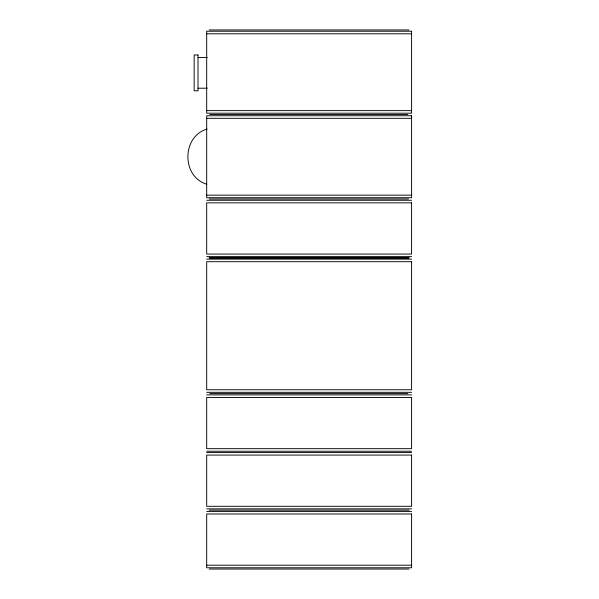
<?xml version="1.0" encoding="UTF-8"?>
<svg xmlns="http://www.w3.org/2000/svg" width="599" height="599" viewBox="0 0 599 599"><rect width="100%" height="100%" fill="white"/><g stroke="black" fill="none" stroke-linecap="round" stroke-linejoin="round"><path stroke-width="0.9" d="M207.052 129.092C181.684 136.422 181.415 176.705 206.767 184.192M209.246 29.95L409.027 29.95M206.685 33.791L411.588 33.791M197.999 57.556L207.314 57.556M197.999 88.218L207.314 88.218M206.685 110.628L411.588 110.628M209.77 114.469L407.859 114.469M206.685 118.317L411.588 118.317M206.685 195.154L411.588 195.154M209.246 198.995L408.503 198.995M206.685 200.276L411.588 200.276M206.685 256.627L411.588 256.627M209.246 257.855L409.027 257.855M209.246 257.907L409.027 257.907M206.685 259.135L411.588 259.135M206.685 392.323L411.588 392.323M209.77 393.603L407.859 393.603M206.685 394.883L411.588 394.883M206.685 451.234L411.588 451.234M206.685 452.515L411.588 452.515M206.685 508.858L411.588 508.858M209.246 510.138L409.027 510.138M206.685 511.419L411.588 511.419M206.685 565.209L411.588 565.209M209.246 569.05L409.027 569.05M411.588 31.23L206.685 31.23L206.685 113.189L411.588 113.189L411.588 31.23M197.999 54.966L194.158 54.966L194.158 90.801L197.999 90.801L197.999 54.966M411.588 115.749L206.685 115.749L206.685 197.715L411.588 197.715L411.588 115.749M411.588 202.836L206.685 202.836L206.685 254.058L411.588 254.058L411.588 202.836M411.588 261.696L206.685 261.696L206.685 389.762L411.588 389.762L411.588 261.696M411.588 397.444L206.685 397.444L206.685 448.673L411.588 448.673L411.588 397.444M411.588 455.075L206.685 455.075L206.685 506.297L411.588 506.297L411.588 455.075M411.588 513.979L206.685 513.979L206.685 567.77L411.588 567.77L411.588 513.979"/></g></svg>
